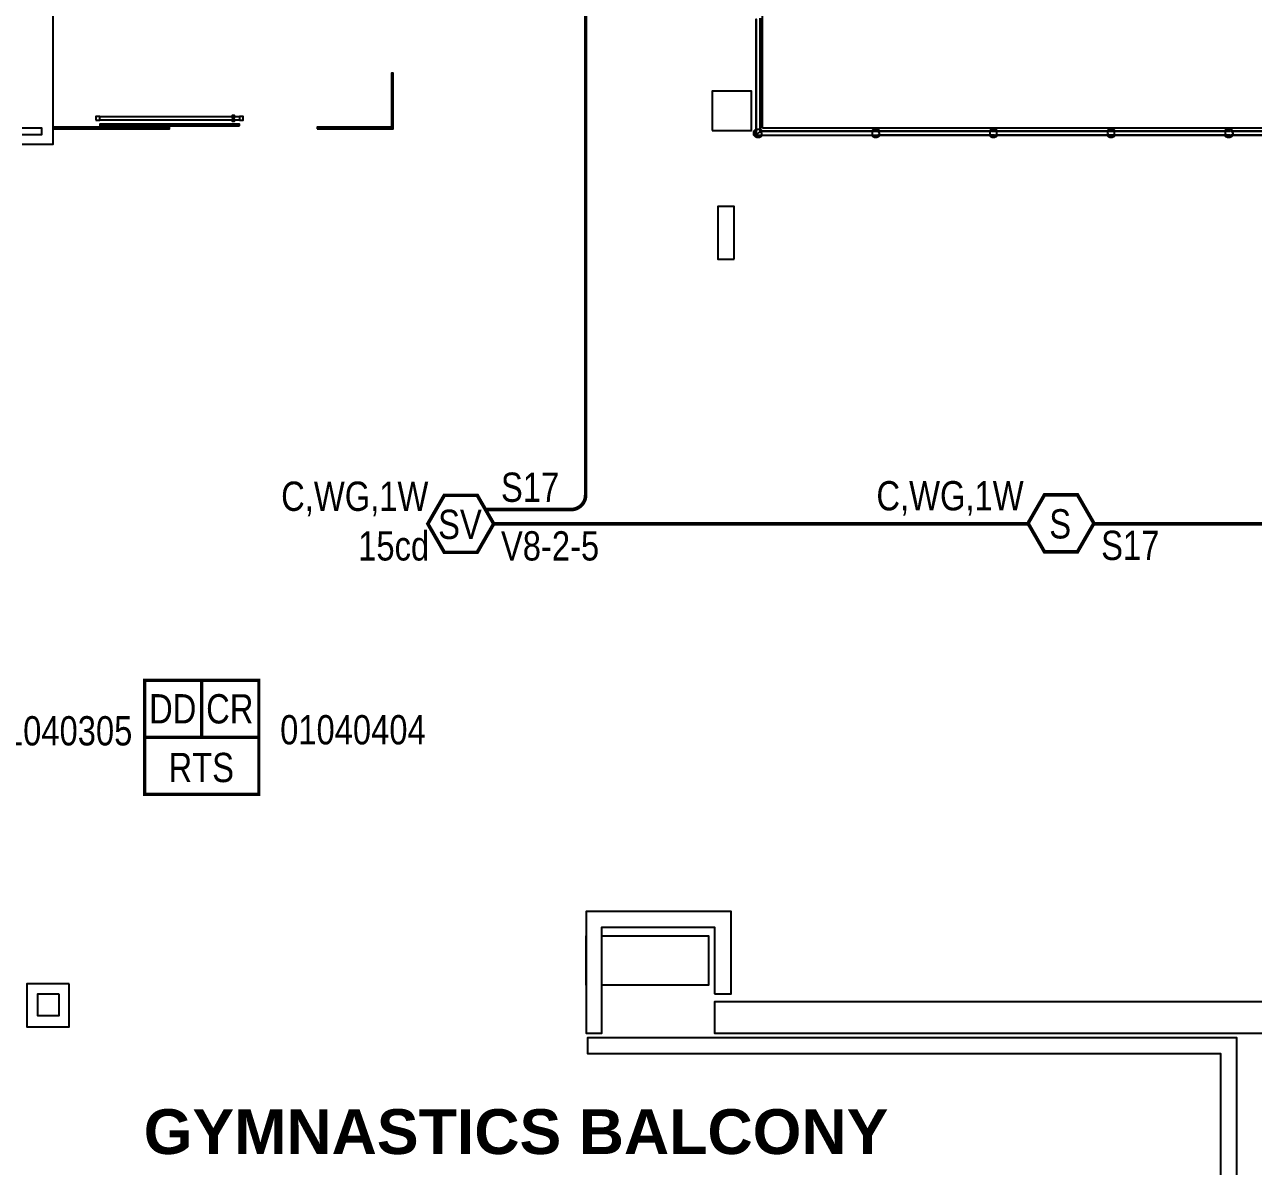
# Model space of a CAD drawing. Header units: inches. Extents: x 9349 to 17082, y 17684 to 25415.
# Drawn here: x 11998 to 12501, y 20378 to 20846 of the extents above; entities that cross this region are included whole.
import ezdxf
from ezdxf.enums import TextEntityAlignment as Align

# ---------------------------------------------------------------- set-up
doc = ezdxf.new("R2010")
doc.units = ezdxf.units.IN
doc.header["$LTSCALE"] = 0.25
doc.header["$MEASUREMENT"] = 0
for name, color, linetype in [('BACKGROUND', 8, 'Continuous'), ('CONDUIT', 6, 'Continuous'), ('DUCT DETECTOR', 1, 'Continuous'), ('RELAY MODULES', 1, 'Continuous'), ('REMOTE TEST STATION', 1, 'Continuous'), ('SPEAKER', 1, 'Continuous'), ('SPEAKER STROBE', 1, 'Continuous')]:
    doc.layers.add(name, color=color, linetype=linetype)
doc.styles.add('Arial', font='arial.ttf', dxfattribs={"width": 0.8})
doc.styles.add('PDF Arial Bold', font='arialbd.ttf')

# ---------------------------------------------------------------- blocks, each defined once
blk = doc.blocks.new('GC-S7')
at = {"layer": 'SPEAKER', "const_width": 1.46}
blk.add_lwpolyline([(13.83, 0.21), (7.08, 11.9), (-6.42, 11.9), (-13.17, 0.21), (-6.42, -11.49), (7.08, -11.49)], close=True, dxfattribs=at)
at = {"layer": 'SPEAKER', "style": 'Arial', "width": 0.8}
blk.add_text('S', height=12, dxfattribs=at).set_placement((0, 0), align=Align.MIDDLE)
for tag, p in [('C', (-14.98, 11.52)), ('1/2W', (-14.65, -8.82))]:
    blk.add_attdef(tag, text='', height=12, dxfattribs=at).set_placement(p, align=Align.MIDDLE_RIGHT)
blk.add_attdef('Speaker_Circuit', text='', height=12, dxfattribs=at).set_placement((16.8, -8.82), align=Align.MIDDLE_LEFT)
blk = doc.blocks.new('SIGA-CR')
at = {"layer": 'RELAY MODULES', "const_width": 1.3}
blk.add_lwpolyline([(-11.5, -11.68), (-11.5, 11.7), (11.89, 11.7), (11.89, -11.68)], close=True, dxfattribs=at)
at = {"layer": 'RELAY MODULES', "style": 'Arial', "width": 0.8}
blk.add_text('CR', height=12, dxfattribs=at).set_placement((0, 0), align=Align.MIDDLE)
for tag, p in [('ADDRESS', (20.64, 8.96)), ('ZONE', (20.64, -8.58))]:
    blk.add_attdef(tag, text='', height=12, dxfattribs=at).set_placement(p, align=Align.MIDDLE_LEFT)
blk.add_attdef('SUBSCRIPT', text='', height=12, dxfattribs=at).set_placement((-16.56, -9.02), align=Align.MIDDLE_RIGHT)
blk = doc.blocks.new('SIGA-SD')
at = {"layer": 'DUCT DETECTOR', "const_width": 1.3}
blk.add_lwpolyline([(-11.5, -11.68), (-11.5, 11.7), (11.89, 11.7), (11.89, -11.68)], close=True, dxfattribs=at)
at = {"layer": 'DUCT DETECTOR', "style": 'Arial', "width": 0.8}
blk.add_text('DD', height=12, dxfattribs=at).set_placement((0, 0), align=Align.MIDDLE)
for tag, p in [('ADDRESS', (20.64, 8.96)), ('ZONE', (20.64, -8.58))]:
    blk.add_attdef(tag, text='', height=12, dxfattribs=at).set_placement(p, align=Align.MIDDLE_LEFT)
blk.add_attdef('SUBSCRIPT', text='', height=12, dxfattribs=at).set_placement((-16.56, -9.02), align=Align.MIDDLE_RIGHT)
blk = doc.blocks.new('SD-TRK')
at = {"layer": 'REMOTE TEST STATION', "const_width": 1.25}
blk.add_lwpolyline([(-23.19, 12.37), (23.58, 12.37), (23.58, -11.01), (-23.19, -11.01)], close=True, dxfattribs=at)
at = {"layer": 'REMOTE TEST STATION', "style": 'Arial', "width": 0.8}
blk.add_text('RTS', height=12, dxfattribs=at).set_placement((0, 0), align=Align.MIDDLE)
blk.add_attdef('DD_NUMBER', text='', height=12, dxfattribs=at).set_placement((29.49, 10.17), align=Align.MIDDLE_LEFT)
blk = doc.blocks.new('GC-S7VM')
at = {"layer": 'SPEAKER STROBE', "const_width": 1.46}
blk.add_lwpolyline([(13.83, 0.21), (7.08, 11.9), (-6.42, 11.9), (-13.17, 0.21), (-6.42, -11.49), (7.08, -11.49)], close=True, dxfattribs=at)
at = {"layer": 'SPEAKER STROBE', "style": 'Arial', "width": 0.8}
blk.add_text('SV', height=12, dxfattribs=at).set_placement((0, 0), align=Align.MIDDLE)
for tag, p in [('C', (-12.95, 11.52)), ('CANDELA', (-12.62, -8.82)), ('1/2W', (-12.62, -29.16))]:
    blk.add_attdef(tag, text='', height=12, dxfattribs=at).set_placement(p, align=Align.MIDDLE_RIGHT)
for tag, p in [('Speaker_Circuit', (16.8, 11.52)), ('Visual_Circuit', (16.8, -8.82))]:
    blk.add_attdef(tag, text='', height=12, dxfattribs=at).set_placement(p, align=Align.MIDDLE_LEFT)

msp = doc.modelspace()

# ---------------------------------------------------------------- linework, layer by layer
at = {"layer": 'BACKGROUND', "ltscale": 0.241667}
for points in [[(12299.97, 20803.64), (12299.96, 22610.38)], [(12346.89, 20802.35), (12299, 20802.35)]]:
    msp.add_lwpolyline(points, dxfattribs=at)
at = {"layer": 'BACKGROUND'}
for points in [[(12009.07, 21144.35), (12009.07, 20803.64), (12009.07, 20801.07), (12009.07, 20796.89), (11996.54, 20796.89)], [(12297.07, 20802.03), (12297.39, 20802.03), (12297.07, 20802.03), (12297.07, 20801.39), (12297.07, 20802.03), (12297.07, 20801.39), (12297.07, 20801.07), (12297.39, 20800.75), (12297.39, 20801.07), (12297.39, 20802.35), (12297.39, 20848.32), (12297.39, 20802.35), (12297.39, 20801.07), (12297.07, 20801.39), (12297.39, 20802.03), (12297.07, 20801.39), (12297.39, 20801.07), (12297.39, 20802.35), (12297.39, 20848.32)], [(12299, 20802.35), (12299, 20848.64)], [(12083.64, 20807.82), (12083.32, 20807.82), (12083, 20807.82), (12082.68, 20807.82), (12083, 20807.82), (12083.32, 20807.82), (12083.64, 20807.82), (12083.64, 20808.78), (12083.32, 20808.78), (12083, 20808.78), (12082.68, 20808.78)], [(12083.64, 20808.78), (12083.32, 20808.78), (12083, 20808.78), (12082.68, 20808.78), (12082.68, 20807.82)], [(12082.68, 20808.78), (12082.68, 20808.78)], [(12082.68, 20808.78), (12082.68, 20808.78)], [(12082.68, 20808.78), (12082.68, 20808.78)], [(12082.68, 20808.78), (12082.68, 20808.78)], [(12082.68, 20808.78), (12082.68, 20808.78)], [(12082.68, 20808.78), (12082.68, 20808.78)], [(12082.68, 20808.78), (12082.68, 20808.78)], [(12082.68, 20808.78), (12082.68, 20808.78)], [(12082.68, 20807.82), (12082.68, 20807.82)], [(12082.68, 20807.82), (12082.68, 20807.82)], [(12082.68, 20807.82), (12082.68, 20807.82)], [(12082.68, 20807.82), (12082.68, 20807.82)], [(12082.68, 20807.82), (12082.68, 20807.82)], [(12082.68, 20807.82), (12082.68, 20807.82)], [(12082.68, 20807.82), (12082.68, 20807.82)], [(12082.68, 20807.82), (12082.68, 20807.82)], [(12082.68, 20806.53), (12083, 20806.53), (12083.32, 20806.53), (12083.64, 20806.53), (12083.64, 20807.17), (12083.32, 20807.17), (12083, 20807.17), (12082.68, 20807.17), (12083, 20807.17), (12083.32, 20807.17), (12083.64, 20807.17)], [(12082.68, 20807.17), (12082.68, 20806.53), (12083, 20806.53), (12083.32, 20806.53), (12083.64, 20806.53)], [(12082.68, 20807.17), (12082.68, 20807.17)], [(12082.68, 20807.17), (12082.68, 20807.17)], [(12082.68, 20807.17), (12082.68, 20807.17)], [(12082.68, 20807.17), (12082.68, 20807.17)], [(12082.68, 20807.17), (12082.68, 20807.17)], [(12082.68, 20807.17), (12082.68, 20807.17)], [(12082.68, 20806.53), (12082.68, 20806.53)], [(12082.68, 20806.53), (12082.68, 20806.53)], [(12082.68, 20806.53), (12082.68, 20806.53)], [(12082.68, 20806.53), (12082.68, 20806.53)], [(12082.68, 20806.53), (12082.68, 20806.53)], [(12082.68, 20806.53), (12082.68, 20806.53)], [(12083, 20808.78), (12083, 20808.78)], [(12083, 20808.78), (12083, 20808.78)], [(12083, 20807.82), (12083, 20807.82)], [(12083, 20807.82), (12083, 20807.82)], [(12083, 20807.17), (12083, 20807.17)], [(12083, 20807.17), (12083, 20807.17)], [(12083, 20807.17), (12083, 20807.17)], [(12083, 20807.17), (12083, 20807.17)], [(12083, 20806.53), (12083, 20806.53)], [(12083, 20806.53), (12083, 20806.53)], [(12083, 20806.53), (12083, 20806.53)], [(12083, 20806.53), (12083, 20806.53)], [(12083.32, 20808.78), (12083.32, 20808.78)], [(12083.32, 20808.78), (12083.32, 20808.78)], [(12083.32, 20808.78), (12083.32, 20808.78)], [(12083.32, 20808.78), (12083.32, 20808.78)], [(12083.32, 20807.82), (12083.32, 20807.82)], [(12083.32, 20807.82), (12083.32, 20807.82)], [(12083.32, 20807.82), (12083.32, 20807.82)], [(12083.32, 20807.82), (12083.32, 20807.82)], [(12083.32, 20807.17), (12083.32, 20807.17)], [(12083.32, 20807.17), (12083.32, 20807.17)], [(12083.32, 20807.17), (12083.32, 20807.17)], [(12083.32, 20807.17), (12083.32, 20807.17)], [(12083.32, 20806.53), (12083.32, 20806.53)], [(12083.32, 20806.53), (12083.32, 20806.53)], [(12083.32, 20806.53), (12083.32, 20806.53)], [(12083.32, 20806.53), (12083.32, 20806.53)], [(12083.64, 20808.78), (12083.64, 20808.78)], [(12083.64, 20808.78), (12083.64, 20808.78)], [(12083.64, 20808.78), (12083.64, 20808.78)], [(12083.64, 20808.78), (12083.64, 20808.78)], [(12083.64, 20807.82), (12083.64, 20807.82)], [(12083.64, 20807.82), (12083.64, 20807.82)], [(12083.64, 20807.82), (12083.64, 20807.82)], [(12083.64, 20807.82), (12083.64, 20807.82)], [(12083.64, 20807.17), (12083.64, 20807.17)], [(12083.64, 20807.17), (12083.64, 20807.17)], [(12083.64, 20807.17), (12083.64, 20807.17)], [(12083.64, 20807.17), (12083.64, 20807.17)], [(12083.64, 20806.53), (12083.64, 20806.53)], [(12083.64, 20806.53), (12083.64, 20806.53)], [(12083.64, 20806.53), (12083.64, 20806.53)], [(12083.64, 20806.53), (12083.64, 20806.53)], [(11996.54, 20801.07), (12004.57, 20801.07), (12004.57, 20803.64), (11996.54, 20803.64)], [(12037.04, 20804.6), (12079.47, 20804.6)], [(12299.97, 20800.75), (12299.32, 20800.1), (12298.68, 20799.78), (12297.72, 20799.78), (12297.07, 20800.1), (12296.43, 20800.75), (12296.43, 20801.39), (12296.43, 20802.35), (12297.07, 20803), (12297.39, 20803)], [(12299.32, 20802.35), (12298.68, 20803), (12298.04, 20803), (12297.07, 20802.67), (12296.75, 20802.03), (12296.75, 20801.39), (12296.75, 20800.75), (12297.39, 20800.1), (12298.36, 20800.1), (12299.32, 20800.42), (12299.64, 20801.07), (12299.64, 20801.39), (12299.32, 20802.35), (12299, 20802.67)], [(12297.39, 20802.67), (12297.07, 20802.67), (12296.75, 20802.03), (12296.75, 20801.39), (12296.75, 20800.75), (12297.39, 20800.1), (12298.36, 20800.1), (12299.32, 20800.42), (12299.32, 20800.75)], [(12297.39, 20802.35), (12297.07, 20802.03), (12297.07, 20801.71)], [(12297.07, 20801.39), (12297.39, 20802.03)], [(12297.07, 20801.39), (12297.39, 20802.03)], [(12297.07, 20801.39), (12297.39, 20802.03)], [(12297.07, 20801.39), (12297.07, 20801.39)], [(12297.07, 20801.39), (12297.07, 20801.07)], [(12297.07, 20801.39), (12297.07, 20801.07)], [(12297.39, 20801.07), (12297.07, 20801.39)], [(12297.39, 20801.07), (12297.07, 20801.39)], [(12297.39, 20801.07), (12297.07, 20801.39)], [(12297.72, 20801.07), (12297.39, 20800.75)], [(12297.39, 20800.75), (12297.72, 20800.75)], [(12297.39, 20800.75), (12297.72, 20800.75)], [(12297.39, 20800.75), (12297.72, 20800.75)], [(12297.39, 20800.75), (12297.39, 20800.75)], [(12297.39, 20800.75), (12297.39, 20800.75)], [(12297.39, 20800.75), (12297.39, 20800.75)], [(12297.39, 20800.75), (12297.39, 20800.75)], [(12297.39, 20800.75), (12297.39, 20800.75)], [(12297.39, 20800.75), (12297.39, 20800.75)], [(12298.04, 20801.39), (12297.72, 20801.07)], [(12297.72, 20801.07), (12297.72, 20801.07)], [(12297.72, 20800.75), (12298.36, 20800.75)], [(12297.72, 20800.75), (12298.36, 20800.75)], [(12297.72, 20800.75), (12298.36, 20800.75)], [(12297.72, 20800.42), (12297.72, 20800.75)], [(12297.72, 20800.42), (12297.72, 20800.75)], [(12297.72, 20800.42), (12297.72, 20800.75)], [(12297.72, 20800.42), (12297.72, 20800.75)], [(12298.36, 20801.71), (12298.04, 20801.39)], [(12298.04, 20801.39), (12298.04, 20801.39)], [(12298.68, 20802.03), (12298.36, 20801.71)], [(12298.36, 20800.75), (12298.68, 20800.75)], [(12298.36, 20800.75), (12298.68, 20800.75)], [(12298.36, 20800.75), (12298.68, 20800.75)], [(12298.68, 20800.75), (12298.36, 20800.42)], [(12298.68, 20800.75), (12298.36, 20800.42)], [(12298.68, 20800.75), (12298.36, 20800.42)], [(12298.68, 20800.75), (12298.36, 20800.42)], [(12299, 20802.35), (12298.68, 20802.03)], [(12298.68, 20802.03), (12298.68, 20802.03)], [(12298.68, 20802.03), (12298.68, 20802.03)], [(12298.68, 20800.75), (12345.93, 20800.75)], [(12298.68, 20800.75), (12345.93, 20800.75)], [(12298.68, 20800.75), (12345.93, 20800.75)], [(12299, 20803), (12299.32, 20803), (12299.97, 20802.35)], [(12299, 20802.35), (12299, 20802.35)], [(13552.57, 20803.64), (12299.97, 20803.64)], [(12344.64, 20802.35), (12345.29, 20803), (12345.93, 20803.32), (12346.89, 20803.32), (12347.54, 20803), (12348.18, 20802.35)], [(12348.18, 20800.75), (12347.54, 20800.1), (12346.89, 20799.78), (12345.93, 20799.78), (12345.29, 20800.1), (12344.64, 20800.75)], [(12344.97, 20800.75), (12345.61, 20800.1), (12346.57, 20800.1), (12347.54, 20800.42), (12347.86, 20801.07), (12347.86, 20801.39), (12347.54, 20802.35), (12346.89, 20803), (12346.25, 20803), (12345.29, 20802.67), (12344.97, 20802.35)], [(12347.54, 20802.35), (12346.89, 20803), (12346.25, 20803), (12345.29, 20802.67), (12344.97, 20802.03), (12344.97, 20801.39), (12344.97, 20800.75), (12345.61, 20800.1), (12346.57, 20800.1), (12347.54, 20800.42), (12347.54, 20800.75)], [(12345.93, 20802.35), (12346.57, 20802.67), (12345.93, 20802.35), (12346.57, 20802.35), (12346.89, 20802.35), (12346.57, 20802.35), (12345.93, 20802.35), (12346.57, 20802.35), (12346.89, 20802.35), (12346.57, 20802.35), (12345.93, 20802.35), (12346.57, 20802.35), (12345.93, 20802.35), (12346.57, 20802.67), (12345.93, 20802.67)], [(12346.57, 20802.67), (12345.93, 20802.35)], [(12345.93, 20802.35), (12345.93, 20802.35)], [(12345.93, 20802.35), (12345.93, 20802.35)], [(12345.93, 20802.35), (12345.93, 20802.35)], [(12345.93, 20802.35), (12345.93, 20802.35)], [(12345.93, 20802.35), (12346.57, 20802.35)], [(12345.93, 20802.35), (12345.93, 20802.35)], [(12345.93, 20802.35), (12345.93, 20802.35)], [(12345.93, 20802.35), (12345.93, 20802.35)], [(12345.93, 20802.35), (12345.93, 20802.35)], [(12345.93, 20800.75), (12346.57, 20800.75)], [(12345.93, 20800.75), (12346.57, 20800.75)], [(12345.93, 20800.75), (12346.57, 20800.75)], [(12345.93, 20800.42), (12345.93, 20800.75)], [(12345.93, 20800.42), (12345.93, 20800.75)], [(12345.93, 20800.42), (12345.93, 20800.75)], [(12345.93, 20800.42), (12345.93, 20800.75)], [(12345.93, 20800.42), (12345.93, 20800.75)], [(12345.93, 20800.42), (12345.93, 20800.75)], [(12346.89, 20802.35), (12346.57, 20802.67)], [(12346.89, 20802.35), (12346.57, 20802.67)], [(12346.89, 20802.35), (12346.57, 20802.67)], [(12346.57, 20802.35), (12346.89, 20802.35)], [(12346.57, 20802.35), (12346.89, 20802.35)], [(12346.57, 20800.75), (12346.89, 20800.75)], [(12346.57, 20800.75), (12346.89, 20800.75)], [(12346.57, 20800.75), (12346.89, 20800.75)], [(12346.89, 20800.75), (12346.57, 20800.42)], [(12346.89, 20800.75), (12346.57, 20800.42)], [(12346.89, 20800.75), (12346.57, 20800.42)], [(12346.89, 20800.75), (12346.57, 20800.42)], [(12346.89, 20800.75), (12346.57, 20800.42)], [(12346.89, 20800.75), (12346.57, 20800.42)], [(12393.82, 20802.35), (12346.89, 20802.35)], [(12347.22, 20800.75), (12394.14, 20800.75), (12394.79, 20800.75), (12395.11, 20800.75), (12394.79, 20800.42), (12395.11, 20800.75), (12394.79, 20800.42), (12395.11, 20800.75), (12394.79, 20800.42), (12394.47, 20800.42), (12394.14, 20800.75), (12394.47, 20800.42), (12394.79, 20800.42)], [(12392.86, 20802.35), (12393.5, 20803), (12394.14, 20803.32), (12395.11, 20803.32), (12395.75, 20803), (12396.39, 20802.35)], [(12396.39, 20800.75), (12395.75, 20800.1), (12395.11, 20799.78), (12394.14, 20799.78), (12393.5, 20800.1), (12392.86, 20800.75)], [(12393.18, 20800.75), (12394.14, 20800.1), (12394.79, 20800.1), (12395.75, 20800.42), (12396.07, 20801.07), (12396.07, 20801.39), (12396.07, 20802.35), (12395.43, 20803), (12394.47, 20803), (12393.5, 20802.67), (12393.5, 20802.35)], [(12396.07, 20802.35), (12395.43, 20803), (12394.47, 20803), (12393.5, 20802.67), (12393.18, 20802.03), (12393.18, 20801.39), (12393.18, 20800.75), (12394.14, 20800.1), (12394.79, 20800.1), (12395.75, 20800.42), (12395.75, 20800.75)], [(12490.57, 20802.35), (12490.89, 20802.35), (12491.54, 20802.35), (12490.89, 20802.35), (12490.57, 20802.35), (12490.89, 20802.35), (12491.54, 20802.35), (12491.22, 20802.67), (12490.89, 20802.35), (12491.54, 20802.35), (12490.89, 20802.35), (12490.57, 20802.35), (12490.89, 20802.35), (12491.54, 20802.35), (12490.89, 20802.35), (12490.57, 20802.35), (12490.89, 20802.35), (12491.54, 20802.35), (12490.89, 20802.35), (12490.57, 20802.35), (12491.22, 20802.67), (12491.54, 20802.35), (12490.89, 20802.35), (12490.57, 20802.35), (12443.32, 20802.35), (12442.68, 20802.35), (12442.36, 20802.35), (12395.11, 20802.35), (12394.47, 20802.35), (12394.14, 20802.35), (12394.47, 20802.35), (12394.79, 20802.35), (12395.11, 20802.35)], [(12394.79, 20802.35), (12395.11, 20802.35), (12442.36, 20802.35), (12442.68, 20802.35), (12443.32, 20802.35), (12490.57, 20802.35), (12490.89, 20802.35), (12491.54, 20802.35), (12490.89, 20802.35), (12490.57, 20802.35), (12443.32, 20802.35), (12442.68, 20802.35), (12442.36, 20802.35), (12395.11, 20802.35), (12394.47, 20802.35), (12394.79, 20802.35), (12395.11, 20802.35), (12394.79, 20802.35), (12394.47, 20802.35), (12394.79, 20802.35), (12395.11, 20802.35), (12394.79, 20802.35), (12394.47, 20802.35), (12394.79, 20802.35), (12395.11, 20802.35), (12394.79, 20802.35), (12394.47, 20802.35), (12394.79, 20802.67), (12394.14, 20802.35), (12394.47, 20802.35), (12394.79, 20802.35), (12394.47, 20802.35), (12394.14, 20802.35), (12394.47, 20802.35), (12394.14, 20802.35), (12394.47, 20802.35), (12395.11, 20802.35), (12394.79, 20802.67), (12394.14, 20802.67)], [(12394.14, 20802.35), (12394.47, 20802.35)], [(12394.14, 20802.35), (12394.47, 20802.35)], [(12395.11, 20800.75), (12394.79, 20800.42), (12394.47, 20800.42), (12394.14, 20800.75), (12394.47, 20800.42)], [(12395.43, 20800.75), (12442.36, 20800.75), (12442.68, 20800.42), (12443.32, 20800.42), (12442.68, 20800.42), (12443.32, 20800.42), (12442.68, 20800.42), (12443.32, 20800.42), (12443.32, 20800.75), (12443.32, 20800.42), (12442.68, 20800.42), (12443.32, 20800.42), (12443.32, 20800.75), (12443.32, 20800.42), (12443.32, 20800.75), (12443.32, 20800.42), (12442.68, 20800.42)], [(12441.07, 20802.35), (12441.72, 20803), (12442.36, 20803.32), (12443.32, 20803.32), (12443.97, 20803), (12444.61, 20802.35)], [(12444.61, 20800.75), (12443.97, 20800.1), (12443.32, 20799.78), (12442.36, 20799.78), (12441.72, 20800.1), (12441.07, 20800.75)], [(12444.29, 20802.35), (12443.64, 20803), (12442.68, 20803), (12441.72, 20802.67), (12441.39, 20802.03), (12441.39, 20801.39), (12441.72, 20800.75), (12442.36, 20800.1), (12443, 20800.1), (12443.97, 20800.42), (12444.29, 20800.75)], [(12441.72, 20800.75), (12442.36, 20800.1), (12443, 20800.1), (12443.97, 20800.42), (12444.29, 20801.07), (12444.29, 20801.39), (12444.29, 20802.35), (12443.64, 20803), (12442.68, 20803), (12441.72, 20802.67), (12441.72, 20802.35)], [(12442.36, 20802.67), (12443, 20802.67), (12442.36, 20802.35), (12443, 20802.67), (12443.32, 20802.35), (12442.68, 20802.35), (12443.32, 20802.35), (12442.68, 20802.35), (12443.32, 20802.35), (12442.68, 20802.35), (12443.32, 20802.35), (12443, 20802.67), (12442.36, 20802.35), (12442.68, 20802.35), (12442.36, 20802.35), (12442.68, 20802.35), (12442.36, 20802.35), (12442.68, 20802.35), (12442.36, 20802.35), (12442.68, 20802.35), (12443.32, 20802.35), (12442.68, 20802.35), (12443, 20802.67), (12443.32, 20802.35), (12442.68, 20802.35), (12442.36, 20802.35)], [(12442.36, 20800.42), (12442.68, 20800.42), (12443.32, 20800.42), (12442.68, 20800.42), (12443.32, 20800.42), (12443.32, 20800.75), (12443.32, 20800.42), (12442.68, 20800.42), (12442.36, 20800.75), (12442.68, 20800.42), (12442.36, 20800.75), (12442.68, 20800.42), (12443.32, 20800.42), (12442.68, 20800.42), (12442.36, 20800.75), (12442.68, 20800.42), (12442.36, 20800.75), (12442.68, 20800.42), (12442.36, 20800.75)], [(12443.32, 20802.35), (12443.32, 20802.35)], [(12443.32, 20802.35), (12443.32, 20802.35)], [(12443.32, 20802.35), (12443.32, 20802.35)], [(12443.32, 20802.35), (12443.32, 20802.35)], [(12443.32, 20802.35), (12443.32, 20802.35)], [(12443.32, 20802.35), (12443.32, 20802.35)], [(12443.32, 20802.35), (12443.32, 20802.35)], [(12443.32, 20802.35), (12443.32, 20802.35)], [(12489.29, 20802.35), (12489.93, 20803), (12490.57, 20803.32), (12491.54, 20803.32), (12492.18, 20803), (12492.82, 20802.35)], [(12492.82, 20800.75), (12492.18, 20800.1), (12491.54, 20799.78), (12490.57, 20799.78), (12489.93, 20800.1), (12489.29, 20800.75)], [(12492.5, 20802.35), (12491.86, 20803), (12490.89, 20803), (12490.25, 20802.67), (12489.61, 20802.03), (12489.61, 20801.39), (12489.93, 20800.75), (12490.57, 20800.1), (12491.22, 20800.1), (12492.18, 20800.42), (12492.5, 20800.75)], [(12489.93, 20800.75), (12490.57, 20800.1), (12491.22, 20800.1), (12492.18, 20800.42), (12492.5, 20801.07), (12492.82, 20801.39), (12492.5, 20802.35), (12491.86, 20803), (12490.89, 20803), (12490.25, 20802.67), (12489.93, 20802.35)], [(12491.54, 20802.67), (12490.57, 20802.67)], [(12491.54, 20802.35), (12491.22, 20802.67), (12490.57, 20802.35), (12491.22, 20802.67)], [(12490.57, 20800.42), (12490.89, 20800.42), (12490.57, 20800.75), (12490.89, 20800.42), (12491.54, 20800.42), (12490.89, 20800.42), (12491.54, 20800.42), (12490.89, 20800.42), (12490.57, 20800.75)], [(12490.89, 20800.42), (12490.57, 20800.75)], [(12490.89, 20800.42), (12490.57, 20800.75)], [(12490.89, 20800.42), (12490.57, 20800.75)], [(12490.89, 20800.42), (12490.57, 20800.75)], [(12490.89, 20800.42), (12490.57, 20800.75)], [(12490.89, 20800.42), (12490.57, 20800.75)], [(12491.54, 20802.35), (12491.54, 20802.35)], [(12491.54, 20802.35), (12491.54, 20802.35)], [(12491.54, 20802.35), (12491.54, 20802.35)], [(12491.54, 20802.35), (12491.54, 20802.35)], [(12491.54, 20802.35), (12491.54, 20802.35)], [(12491.54, 20802.35), (12491.54, 20802.35)], [(12491.54, 20802.35), (12491.54, 20802.35)], [(12491.54, 20802.35), (12491.54, 20802.35)], [(12491.54, 20800.75), (12491.54, 20800.75)], [(12491.54, 20800.75), (12491.54, 20800.75)], [(12491.54, 20800.75), (12491.54, 20800.75)], [(12491.54, 20800.75), (12491.54, 20800.42)], [(12491.54, 20800.75), (12491.54, 20800.42)], [(12491.54, 20800.75), (12491.54, 20800.42)], [(12491.54, 20800.75), (12491.54, 20800.42)], [(12491.54, 20800.75), (12491.54, 20800.42)], [(12491.54, 20800.75), (12491.54, 20800.42)], [(12491.54, 20800.75), (12491.54, 20800.42)], [(12539.43, 20802.67), (12538.79, 20802.35), (12539.11, 20802.35), (12538.79, 20802.35), (12539.11, 20802.35), (12539.75, 20802.35), (12539.11, 20802.35), (12538.79, 20802.35), (12539.11, 20802.35), (12539.75, 20802.35), (12539.11, 20802.35), (12539.75, 20802.35), (12539.11, 20802.35), (12539.75, 20802.35), (12539.43, 20802.67), (12538.79, 20802.35), (12539.11, 20802.35), (12539.43, 20802.67), (12539.75, 20802.35), (12539.11, 20802.35), (12538.79, 20802.35), (12491.86, 20802.35)], [(12491.86, 20800.75), (12538.79, 20800.75), (12539.75, 20800.75)], [(12298.36, 20800.42), (12297.72, 20800.42)], [(12298.36, 20800.42), (12297.72, 20800.42)], [(12298.36, 20800.42), (12297.72, 20800.42)], [(12298.36, 20800.42), (12297.72, 20800.42)], [(12346.57, 20800.42), (12345.93, 20800.42)], [(12346.57, 20800.42), (12345.93, 20800.42)], [(12346.57, 20800.42), (12345.93, 20800.42)], [(12346.57, 20800.42), (12345.93, 20800.42)], [(12346.57, 20800.42), (12345.93, 20800.42)], [(12346.57, 20800.42), (12345.93, 20800.42)], [(12394.14, 20800.42), (12394.47, 20800.42)], [(12394.47, 20800.42), (12395.11, 20800.42)], [(12491.54, 20800.42), (12490.89, 20800.42)], [(12491.54, 20800.42), (12490.89, 20800.42)], [(12491.54, 20800.42), (12490.89, 20800.42)], [(12491.54, 20800.42), (12490.89, 20800.42)], [(12491.54, 20800.42), (12490.89, 20800.42)], [(12491.54, 20800.42), (12490.89, 20800.42)], [(12491.54, 20800.42), (12490.89, 20800.42)], [(12227.64, 20452.32), (12227.64, 20472.57)], [(12234.07, 20472.57), (12277.79, 20472.57), (12277.79, 20452.32), (12234.07, 20452.32)], [(11919.07, 19835.82), (12494.43, 19835.82), (12494.43, 19842.57), (12494.43, 20430.78), (12487.68, 20430.78), (12228.29, 20430.78), (12228.29, 20424.35), (12487.68, 20424.35), (12487.68, 19842.57), (11857.04, 19842.57)]]:
    msp.add_lwpolyline(points, dxfattribs=at)
for points in [[(12299, 20848.64), (12299, 20802.35)], [(12117.39, 20803.32), (12148.57, 20803.32), (12148.57, 20803.96), (12148.57, 20826.14), (12147.93, 20826.14), (12147.93, 20803.96), (12117.39, 20803.96)], [(12279.39, 20802.67), (12295.47, 20802.67), (12295.47, 20818.75), (12279.39, 20818.75)], [(12026.75, 20806.85), (12028.36, 20806.85), (12028.36, 20808.46), (12026.75, 20808.46)], [(12085.57, 20808.46), (12085.57, 20806.85), (12028.36, 20806.85), (12028.36, 20808.46)], [(12085.57, 20806.85), (12087.18, 20806.85), (12087.18, 20808.46), (12085.57, 20808.46)], [(12009.07, 20803.32), (12056.97, 20803.32), (12056.97, 20803.96), (12009.07, 20803.96)], [(12085.57, 20804.6), (12085.57, 20805.25), (12028.36, 20805.25), (12028.36, 20804.6)], [(12076.57, 20804.6), (12079.47, 20804.6)], [(12297.07, 20802.03), (12297.39, 20802.03)], [(12297.07, 20801.39), (12297.39, 20801.07), (12297.07, 20801.39), (12297.39, 20802.03)], [(12297.07, 20801.39), (12297.39, 20801.07), (12297.07, 20801.39), (12297.39, 20802.03)], [(12298.68, 20800.42), (12298.04, 20800.42), (12297.72, 20800.75), (12298.04, 20800.42)], [(12297.72, 20800.75), (12297.72, 20800.42), (12298.36, 20800.42), (12298.68, 20800.75), (12298.36, 20800.42), (12297.72, 20800.42)], [(12297.72, 20800.75), (12297.72, 20800.42), (12298.36, 20800.42), (12298.68, 20800.75), (12298.36, 20800.42), (12297.72, 20800.42)], [(12346.57, 20802.35), (12345.93, 20802.35), (12346.57, 20802.35), (12346.89, 20802.35)], [(12346.89, 20800.42), (12346.25, 20800.42), (12345.93, 20800.75), (12346.25, 20800.42)], [(12345.93, 20800.75), (12345.93, 20800.42), (12346.57, 20800.42), (12346.89, 20800.75), (12346.57, 20800.42), (12345.93, 20800.42)], [(12346.89, 20802.35), (12393.82, 20802.35)], [(12395.11, 20800.75), (12394.79, 20800.75), (12394.14, 20800.75), (12347.22, 20800.75), (12394.14, 20800.75), (12394.79, 20800.75)], [(12394.14, 20802.35), (12394.79, 20802.67), (12395.11, 20802.35), (12394.79, 20802.67)], [(12394.14, 20802.35), (12394.47, 20802.35)], [(12395.11, 20800.42), (12394.47, 20800.42), (12394.14, 20800.75), (12394.47, 20800.42)], [(12394.14, 20800.75), (12394.47, 20800.42), (12394.79, 20800.42), (12395.11, 20800.75), (12394.79, 20800.42), (12394.47, 20800.42), (12394.79, 20800.42), (12394.47, 20800.42), (12394.14, 20800.75), (12394.47, 20800.42), (12394.79, 20800.42), (12394.47, 20800.42)], [(12442.36, 20800.75), (12395.43, 20800.75)], [(12491.54, 20800.75), (12490.57, 20800.75)], [(12491.54, 20800.42), (12490.89, 20800.42), (12491.54, 20800.42), (12490.89, 20800.42), (12490.57, 20800.75), (12491.54, 20800.75)], [(12491.86, 20802.35), (12538.79, 20802.35), (12539.11, 20802.35), (12539.75, 20802.35), (12539.11, 20802.35), (12538.79, 20802.35)], [(12635.22, 20800.75), (12588.29, 20800.75), (12587.97, 20800.75), (12587, 20800.75), (12540.07, 20800.75), (12539.75, 20800.75), (12538.79, 20800.75), (12491.86, 20800.75), (12538.79, 20800.75), (12539.75, 20800.75), (12540.07, 20800.75), (12587, 20800.75), (12587.97, 20800.75), (12588.29, 20800.75)], [(12297.72, 20800.42), (12298.36, 20800.42), (12298.04, 20800.42), (12298.68, 20800.42), (12298.04, 20800.42)], [(12345.93, 20800.42), (12346.57, 20800.42), (12346.25, 20800.42), (12346.89, 20800.42), (12346.25, 20800.42)], [(12395.11, 20800.42), (12394.47, 20800.42)], [(12288.39, 20749.96), (12288.39, 20771.5), (12281.64, 20771.5), (12281.64, 20749.96)], [(12280.36, 20448.78), (12287.11, 20448.78), (12287.11, 20482.53), (12280.36, 20482.53), (12227.64, 20482.53), (12227.64, 20476.1), (12227.64, 20432.71), (12234.07, 20432.71), (12234.07, 20476.1), (12280.36, 20476.1)], [(12015.82, 20452.96), (12011.64, 20452.96), (12002.97, 20452.96), (11998.47, 20452.96), (11998.47, 20439.78), (11998.47, 20435.28), (12011.64, 20435.28), (12015.82, 20435.28)], [(12011.64, 20448.78), (12011.64, 20439.78), (12002.97, 20439.78), (12002.97, 20448.78)], [(12519.5, 20445.57), (12280.36, 20445.57), (12280.36, 20432.71), (12519.5, 20432.71)]]:
    msp.add_lwpolyline(points, close=True, dxfattribs=at)
at = {"layer": 'BACKGROUND', "ltscale": 0.241667}
msp.add_lwpolyline([(12299, 20802.35), (12346.89, 20802.35)], close=True, dxfattribs=at)
at = {"layer": 'BACKGROUND', "ltscale": 0.243333}
msp.add_lwpolyline([(12490.57, 20800.75), (12442.36, 20800.75)], close=True, dxfattribs=at)
msp.add_lwpolyline([(12442.36, 20800.75), (12490.57, 20800.75)], dxfattribs=at)
at = {"layer": 'CONDUIT', "lineweight": 0, "const_width": 1.5}
msp.add_lwpolyline([(12227.5, 21112.19), (12227.5, 20653.29, -0.414214), (12221.5, 20647.29), (12186.43, 20647.29)], format="xyb", dxfattribs=at)
for points in [[(12408.92, 20641.44), (12189.81, 20641.44)], [(12645.5, 20641.44), (12435.68, 20641.44)]]:
    msp.add_lwpolyline(points, dxfattribs=at)

# ---------------------------------------------------------------- block references
at = {"layer": 'DUCT DETECTOR'}
msp.add_blockref('SIGA-SD', (12058.26, 20565.63), dxfattribs=at).add_auto_attribs({'SUBSCRIPT': '01040305'})
at = {"layer": 'RELAY MODULES'}
msp.add_blockref('SIGA-CR', (12081.64, 20565.63), dxfattribs=at).add_auto_attribs({'ZONE': '01040404'})
at = {"layer": 'REMOTE TEST STATION'}
msp.add_blockref('SD-TRK', (12069.95, 20541.58), dxfattribs=at)
at = {"layer": 'SPEAKER'}
msp.add_blockref('GC-S7', (12421.98, 20641.44), dxfattribs=at).add_auto_attribs({'C': 'C,WG,1W', 'Speaker_Circuit': 'S17'})
at = {"layer": 'SPEAKER STROBE'}
ref = msp.add_blockref('GC-S7VM', (12175.98, 20641.24), dxfattribs=at)
ref.add_attrib('C', 'C,WG,1W', dxfattribs={"height": 12, "style": 'Arial', "width": 0.8}).set_placement((12163.03, 20652.75), align=Align.MIDDLE_RIGHT)
ref.add_attrib('Speaker_Circuit', 'S17', dxfattribs={"height": 12, "style": 'Arial', "width": 0.8}).set_placement((12192.78, 20656.45), align=Align.MIDDLE_LEFT)
ref.add_attrib('Visual_Circuit', 'V8-2-5', dxfattribs={"height": 12, "style": 'Arial', "width": 0.8}).set_placement((12192.78, 20632.41), align=Align.MIDDLE_LEFT)
ref.add_attrib('CANDELA', '15cd', dxfattribs={"height": 12, "style": 'Arial', "width": 0.8}).set_placement((12163.35, 20632.41), align=Align.MIDDLE_RIGHT)

# ---------------------------------------------------------------- texts
at = {"layer": 'BACKGROUND', "insert": (12046.36, 20382.88), "char_height": 18.379, "attachment_point": 7, "style": 'PDF Arial Bold'}
msp.add_mtext('GYMNASTICS BALCONY', dxfattribs=at)

doc.saveas('drawing.dxf')
